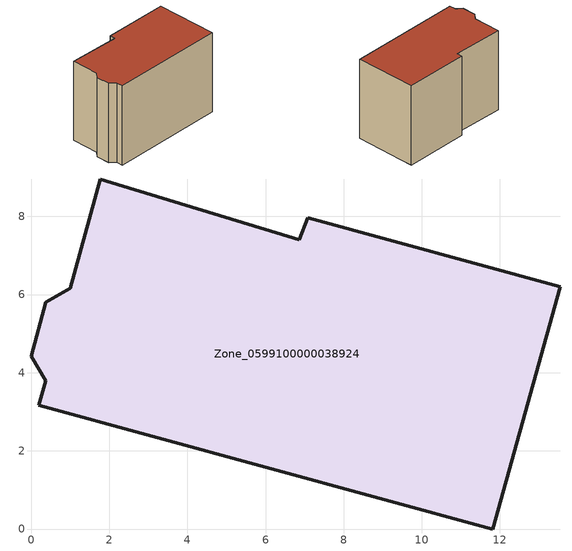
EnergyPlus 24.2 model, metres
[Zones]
Zone_0599100000038924
 floor ground (C_G): 1.77,8.96 6.86,7.4 7.08,7.96 13.55,6.19 11.81,0 0.19,3.17 0.37,3.8 0,4.42 0.37,5.8 1,6.17 z0
 wall outside (C_F): 0.19,3.17 11.81,0 13.55,6.19 7.08,7.96 6.86,7.4 1.77,8.96 1,6.17 0.37,5.8 0,4.42 0.37,3.8 0.19,3.17 z0:8.57
 roof outside (C_R): 0.37,5.8 0,4.42 0.37,3.8 0.19,3.17 11.81,0 13.55,6.19 7.08,7.96 6.86,7.4 1.77,8.96 1,6.17 z8.57
[BUILDING]
Pand.0599100000038924: North Axis=0; Terrain=City; Loads Convergence Tolerance Value=0.04; Temperature Convergence Tolerance Value=0.4; Solar Distribution=FullExterior; Maximum Number of Warmup Days=25; Minimum Number of Warmup Days=1
[Site:Location]
Rotterdam.The.Hague.AP_ZH_NLD Design_Conditions: Latitude=51.96; Longitude=4.45; Time Zone=1; Elevation=-4.5
[SITE:GROUNDTEMPERATURE:BUILDINGSURFACE]
18, 18, 18, 18, 18, 18, 18, 18, 18, 18, 18, 18
[MATERIAL] Thermal Absorptance=0.9; Solar Absorptance=0.7; Visible Absorptance=0.7
Name | Roughness | Thickness | Conductivity | Density | Specific Heat
G.TC.1946 | MediumSmooth | 0.15 | 1 | 540 | 1210
F.TC.1946 | Rough | 0.3 | 0.857143 | 1920 | 840
R.TC.1946 | MediumRough | 0.2 | 0.909091 | 1500 | 1000
[CONSTRUCTION]
C_G: G.TC.1946
C_F: F.TC.1946
C_R: R.TC.1946
[ZONE]
Zone_0599100000038924: Type=1; Multiplier=1; Ceiling Height=Autocalculate; Volume=Autocalculate; Floor Area=autocalculate; Part of Total Floor Area=Yes
[ZONEINFILTRATION:DESIGNFLOWRATE]
Infil_Zone_0599100000038924: Zone or ZoneList or Space or SpaceList=Zone_0599100000038924; Schedule=AlwaysOn; Design Flow Rate Calculation Method=Flow/Area; Flow Rate per Floor Area=0.003; Constant Term Coefficient=1; Temperature Term Coefficient=0; Velocity Term Coefficient=0; Velocity Squared Term Coefficient=0
[HVACTEMPLATE:ZONE:IDEALLOADSAIRSYSTEM]
Zone_0599100000038924: Maximum Heating Supply Air Temperature=50; Minimum Cooling Supply Air Temperature=13; Maximum Heating Supply Air Humidity Ratio=0.0156; Minimum Cooling Supply Air Humidity Ratio=0.0077; Heating Limit=NoLimit; Cooling Limit=NoLimit; Dehumidification Control Type=ConstantSensibleHeatRatio; Cooling Sensible Heat Ratio=0.7; Dehumidification Setpoint=60; Humidification Control Type=None; Humidification Setpoint=30; Outdoor Air Method=None; Outdoor Air Flow Rate per Person=0.00944; Outdoor Air Flow Rate per Zone Floor Area=0; Outdoor Air Flow Rate per Zone=0; Demand Controlled Ventilation Type=None; Outdoor Air Economizer Type=NoEconomizer; Heat Recovery Type=None; Sensible Heat Recovery Effectiveness=0.7; Latent Heat Recovery Effectiveness=0.65
[ZONECONTROL:THERMOSTAT]
ThermostatControl_Zone_0599100000038924: Zone or ZoneList=Zone_0599100000038924; Control Type Schedule=DualSetpointControlType; Control 1=Thermostat_Zone_0599100000038924; Temperature Difference Between Cutout And Setpoint=0
[THERMOSTATSETPOINT:DUALSETPOINT]
Thermostat_Zone_0599100000038924: Heating Setpoint Temperature Schedule=HeatingSetpoint_Zone_0599100000038924; Cooling Setpoint Temperature Schedule=CoolingSetpoint_Zone_0599100000038924
[SCHEDULE:COMPACT]
HeatingSetpoint_Zone_0599100000038924: Through: 12/31, For: AllDays, Until: 24:00, 21
CoolingSetpoint_Zone_0599100000038924: Through: 12/31, For: AllDays, Until: 24:00, 24
DualSetpointControlType: Through: 12/31, For: AllDays, Until: 24:00, 4
AlwaysOn: Through: 12/31, For: AllDays, Until: 24:00, 1
